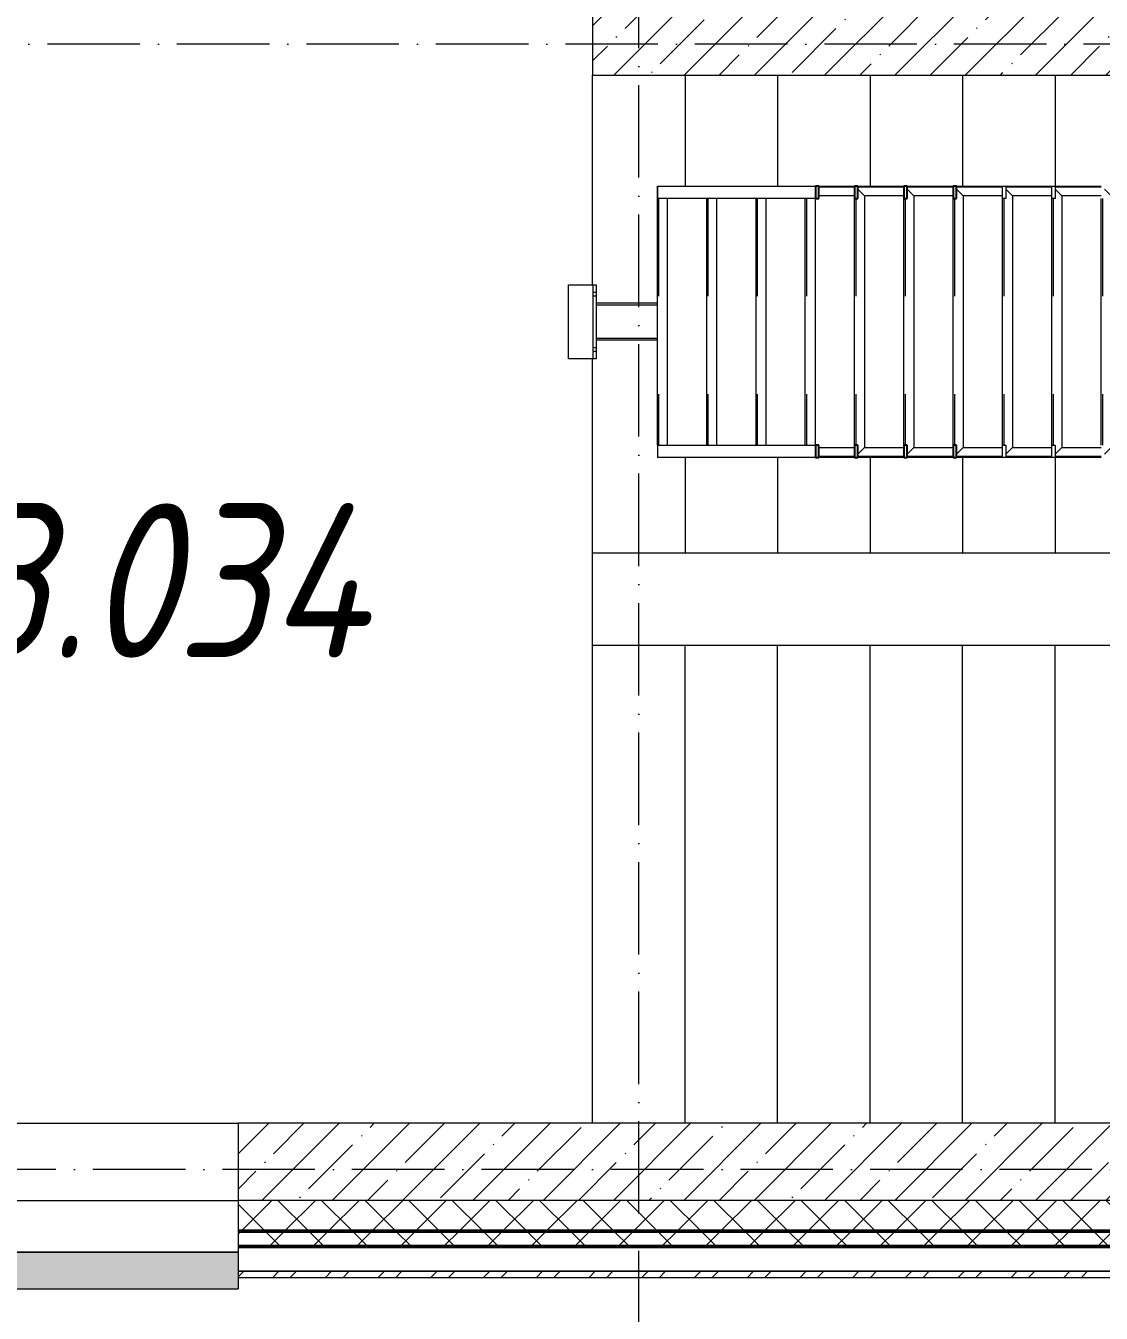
# Model space of a CAD drawing. Header units: millimetres. Extents: x -213536 to 1564669, y -45299 to 942238.
# Drawn here: x 224140 to 227629, y 456731 to 460907 of the extents above; entities that cross this region are included whole.
import ezdxf

# ---------------------------------------------------------------- set-up
doc = ezdxf.new("R2010")
doc.units = ezdxf.units.MM
doc.linetypes.add('50_200_ШТРИХ_1Т_ш5_п1_п1_', pattern=[700, 500, -100, 0, -100])
doc.linetypes.add('Штрих', pattern=[635, 317.5, -317.5])
for name, color, linetype, lineweight in [('A-FLOR-____-OTLN', 7, 'Continuous', 9), ('A-GENM-____-HDLN', 7, 'Штрих', 9), ('A-GENM-____-MCUT', 7, 'Continuous', 25), ('A-GENM-____-OTLN', 7, 'Continuous', 9), ('A-GLAZ-____-OTLN', 7, 'Continuous', 9), ('A-WALL-____-MCUT-1', 7, 'Continuous', 9), ('A-WALL-____-MCUT-2', 7, 'Continuous', 50), ('A-WALL-____-MCUT-3', 7, 'Continuous', 9), ('A-WALL-____-OTLN', 7, 'Continuous', 9), ('A-WALL-____-PATT-1', 7, 'Continuous', 9), ('A-WALL-FNSH-MCUT-1', 7, 'Continuous', 9), ('S-GRID-____-OTLN-1', 7, '50_200_ШТРИХ_1Т_ш5_п1_п1_', 9), ('S-STRS-____-OTLN-1', 7, 'Continuous', 9), ('Марки помещений', 7, 'Continuous', 9)]:
    doc.layers.add(name, color=color, linetype=linetype, lineweight=lineweight)
doc.layers.add('A-GLAZ-____-OTLN-1', color=7, linetype='Continuous', lineweight=9, true_color=0xc0c0c0)
doc.styles.add('ISOCPEUR_I_2', font='isocpeui.ttf', dxfattribs={"width": 0.85, "height": 2.3})
pattern_1 = [(45, (142429.06, 459015.94), (-70.71068, 70.71068), []), (135, (142429.06, 459015.94), (-70.71068, -70.71068), [])]
pattern_2 = [(45, (142429.06, 459015.94), (-114.04925, 114.04925), []), (45, (142543.1, 459015.94), (-114.04925, 114.04925), [201.612, -40.322, 3.353, -36.97])]

# ---------------------------------------------------------------- blocks, each defined once
blk = doc.blocks.new('ОМ_Нижняя опорная пятка - ОМ_Нижняя опорная пятка-19082064-АР1_План отверстий 3 этажа в осях 1-64_А-ГГ')
at = {"layer": 'A-GENM-____-OTLN'}
for p, q in [((-96, 10), (-96, 0)), ((-84, 10), (-84, 0)), ((84, 10), (84, 0)), ((96, 10), (96, 0))]:
    blk.add_line(p, q, dxfattribs=at)
blk = doc.blocks.new('ОМ_Уголок_ГОСТ 8509-93 - ОМ_Уголок_ГОСТ 8509-93-V88-АР1_План отверстий 3 этажа в осях 1-64_А-ГГ')
at = {"layer": 'A-GENM-____-HDLN'}
blk.add_line((40, -4), (840, -4), dxfattribs=at)
at = {"layer": 'A-GENM-____-OTLN'}
for p, q in [((32, -32), (10, -10)), ((32, -32), (848, -32)), ((840, 0), (40, 0)), ((870, -10), (848, -32))]:
    blk.add_line(p, q, dxfattribs=at)
blk = doc.blocks.new('ОМ_Уголок_ГОСТ 8509-93 - ОМ_Уголок_ГОСТ 8509-93-V90-АР1_План отверстий 3 этажа в осях 1-64_А-ГГ')
at = {"layer": 'A-GENM-____-HDLN'}
blk.add_line((10, -4), (160, -4), dxfattribs=at)
at = {"layer": 'A-GENM-____-OTLN'}
for p, q in [((160, 0), (10, 0)), ((32, -32), (10, -10)), ((32, -32), (160, -32))]:
    blk.add_line(p, q, dxfattribs=at)
blk = doc.blocks.new('ОМ_Уголок_ГОСТ 8509-93 - ОМ_Уголок_ГОСТ 8509-93-V91-АР1_План отверстий 3 этажа в осях 1-64_А-ГГ')
at = {"layer": 'A-GENM-____-HDLN'}
blk.add_line((140, -4), (290, -4), dxfattribs=at)
at = {"layer": 'A-GENM-____-OTLN'}
for p, q in [((290, 0), (140, 0)), ((140, -32), (268, -32)), ((290, -10), (268, -32))]:
    blk.add_line(p, q, dxfattribs=at)
blk = doc.blocks.new('ОМ_Уголок_ГОСТ 8509-93 - ОМ_Уголок_ГОСТ 8509-93-V92-АР1_План отверстий 3 этажа в осях 1-64_А-ГГ')
at = {"layer": 'A-GENM-____-HDLN'}
blk.add_line((40, -4), (840, -4), dxfattribs=at)
at = {"layer": 'A-GENM-____-OTLN'}
for p, q in [((840, 0), (40, 0)), ((40, -32), (840, -32))]:
    blk.add_line(p, q, dxfattribs=at)
blk = doc.blocks.new('ОМ_Уголок_ГОСТ 8509-93 - ОМ_Уголок_ГОСТ 8509-93-V93-АР1_План отверстий 3 этажа в осях 1-64_А-ГГ')
at = {"layer": 'A-GENM-____-HDLN'}
blk.add_line((44.3, -4), (160, -4), dxfattribs=at)
at = {"layer": 'A-GENM-____-OTLN'}
for p, q in [((160, 0), (44.3, 0)), ((44.3, -32), (160, -32))]:
    blk.add_line(p, q, dxfattribs=at)
blk = doc.blocks.new('ОМ_Уголок_ГОСТ 8509-93 - ОМ_Уголок_ГОСТ 8509-93-V94-АР1_План отверстий 3 этажа в осях 1-64_А-ГГ')
at = {"layer": 'A-GENM-____-HDLN'}
blk.add_line((140, -4), (255.7, -4), dxfattribs=at)
at = {"layer": 'A-GENM-____-OTLN'}
for p, q in [((255.7, 0), (140, 0)), ((140, -32), (255.7, -32))]:
    blk.add_line(p, q, dxfattribs=at)
blk = doc.blocks.new('ОМ_Уголок_ГОСТ 8509-93 - ОМ_Уголок_ГОСТ 8509-93-V95-АР1_План отверстий 3 этажа в осях 1-64_А-ГГ')
at = {"layer": 'A-GENM-____-HDLN'}
blk.add_line((40, -4), (840, -4), dxfattribs=at)
at = {"layer": 'A-GENM-____-OTLN'}
for p, q in [((840, 0), (0, 0)), ((1.3, -1.3), (0, 0)), ((40, -32), (840, -32))]:
    blk.add_line(p, q, dxfattribs=at)
blk = doc.blocks.new('ОМ_Труба_ГОСТ 8639-82 - ОМ_Труба_ГОСТ 8639-82-26527904-АР1_План отверстий 3 этажа в осях 1-64_А-ГГ')
at = {"layer": 'A-GENM-____-HDLN'}
for p, q in [((18060, 44935), (17861.5, 44935)), ((18060, 44827), (17861.5, 44827))]:
    blk.add_line(p, q, dxfattribs=at)
at = {"layer": 'A-GENM-____-OTLN'}
for p, q in [((18060, 44941), (17861.5, 44941)), ((18060, 44821), (17861.5, 44821))]:
    blk.add_line(p, q, dxfattribs=at)
blk = doc.blocks.new('ОМ_Уголок_ГОСТ 8510-86 - ОМ_Уголок_ГОСТ 8510-86-19082066-АР1_План отверстий 3 этажа в осях 1-64_А-ГГ')
at = {"layer": 'A-GENM-____-OTLN'}
for p, q in [((0, 0), (0, -90)), ((240, 0), (0, 0)), ((0, -10), (240, -10)), ((240, -90), (240, 0)), ((0, -90), (240, -90))]:
    blk.add_line(p, q, dxfattribs=at)
blk = doc.blocks.new('ОМ_Полоса_Трапеция прямоугольная_Прокат_ГОСТ 103-2006 - ОМ_Полоса_Трапеция прямоугольная_Прокат_ГОСТ 103-2006-19082130-АР1_План отверстий 3 этажа в осях 1-64_А-ГГ')
at = {"layer": 'A-GENM-____-OTLN'}
for p, q in [((19500, 45321), (19510, 45321)), ((19500, 45281), (19500, 45321)), ((19510, 45321), (19510, 45281)), ((19510, 45281), (19500, 45281))]:
    blk.add_line(p, q, dxfattribs=at)
blk = doc.blocks.new('ОМ_Полоса_Трапеция прямоугольная_Прокат_ГОСТ 103-2006 - ОМ_Полоса_Трапеция прямоугольная_Прокат_ГОСТ 103-2006-V96-АР1_План отверстий 3 этажа в осях 1-64_А-ГГ')
at = {"layer": 'A-GENM-____-MCUT'}
for p, q in [((19030, 45321), (19020, 45321)), ((19020, 45321), (19020, 45281)), ((19030, 45281), (19030, 45321)), ((19020, 45281), (19030, 45281))]:
    blk.add_line(p, q, dxfattribs=at)
blk = doc.blocks.new('ОМ_Полоса_Трапеция прямоугольная_Прокат_ГОСТ 103-2006 - ОМ_Полоса_Трапеция прямоугольная_Прокат_ГОСТ 103-2006-V97-АР1_План отверстий 3 этажа в осях 1-64_А-ГГ')
at = {"layer": 'A-GENM-____-MCUT'}
for p, q in [((18870, 45321), (18860, 45321)), ((18860, 45321), (18860, 45281)), ((18870, 45281), (18870, 45321)), ((18860, 45281), (18870, 45281))]:
    blk.add_line(p, q, dxfattribs=at)
blk = doc.blocks.new('ОМ_Полоса_Трапеция прямоугольная_Прокат_ГОСТ 103-2006 - ОМ_Полоса_Трапеция прямоугольная_Прокат_ГОСТ 103-2006-V98-АР1_План отверстий 3 этажа в осях 1-64_А-ГГ')
at = {"layer": 'A-GENM-____-MCUT'}
for p, q in [((18710, 45321), (18700, 45321)), ((18700, 45321), (18700, 45281)), ((18710, 45281), (18710, 45321)), ((18700, 45281), (18710, 45281))]:
    blk.add_line(p, q, dxfattribs=at)
blk = doc.blocks.new('ОМ_Полоса_Прокат_ГОСТ 103-2006 - ОМ_Полоса_Прокат_ГОСТ 103-2006-20723456-АР1_План отверстий 3 этажа в осях 1-64_А-ГГ')
at = {"layer": 'A-GENM-____-MCUT'}
for p, q in [((18584.3, 45321), (18572.8, 45321)), ((18572.8, 45321), (18572.8, 45281)), ((18584.3, 45281), (18584.3, 45321)), ((18572.8, 45281), (18584.3, 45281))]:
    blk.add_line(p, q, dxfattribs=at)
at = {"layer": 'A-GENM-____-OTLN'}
for p, q in [((18061.3, 45281), (18061.3, 45321)), ((18061.3, 45321), (18572.8, 45321)), ((18572.8, 45281), (18061.3, 45281))]:
    blk.add_line(p, q, dxfattribs=at)
blk = doc.blocks.new('ОМ_Полоса_Трапеция прямоугольная_Прокат_ГОСТ 103-2006 - ОМ_Полоса_Трапеция прямоугольная_Прокат_ГОСТ 103-2006-19082170-АР1_План отверстий 3 этажа в осях 1-64_А-ГГ')
at = {"layer": 'A-GENM-____-OTLN'}
for p, q in [((19500, 44481), (19510, 44481)), ((19500, 44441), (19500, 44481)), ((19510, 44481), (19510, 44441)), ((19510, 44441), (19500, 44441))]:
    blk.add_line(p, q, dxfattribs=at)
blk = doc.blocks.new('ОМ_Полоса_Трапеция прямоугольная_Прокат_ГОСТ 103-2006 - ОМ_Полоса_Трапеция прямоугольная_Прокат_ГОСТ 103-2006-V99-АР1_План отверстий 3 этажа в осях 1-64_А-ГГ')
at = {"layer": 'A-GENM-____-MCUT'}
for p, q in [((19030, 44481), (19020, 44481)), ((19020, 44481), (19020, 44441)), ((19030, 44441), (19030, 44481)), ((19020, 44441), (19030, 44441))]:
    blk.add_line(p, q, dxfattribs=at)
blk = doc.blocks.new('ОМ_Полоса_Трапеция прямоугольная_Прокат_ГОСТ 103-2006 - ОМ_Полоса_Трапеция прямоугольная_Прокат_ГОСТ 103-2006-V100-АР1_План отверстий 3 этажа в осях 1-64_А-ГГ')
at = {"layer": 'A-GENM-____-MCUT'}
for p, q in [((18870, 44481), (18860, 44481)), ((18860, 44481), (18860, 44441)), ((18870, 44441), (18870, 44481)), ((18860, 44441), (18870, 44441))]:
    blk.add_line(p, q, dxfattribs=at)
blk = doc.blocks.new('ОМ_Полоса_Трапеция прямоугольная_Прокат_ГОСТ 103-2006 - ОМ_Полоса_Трапеция прямоугольная_Прокат_ГОСТ 103-2006-V101-АР1_План отверстий 3 этажа в осях 1-64_А-ГГ')
at = {"layer": 'A-GENM-____-MCUT'}
for p, q in [((18710, 44481), (18700, 44481)), ((18700, 44481), (18700, 44441)), ((18710, 44441), (18710, 44481)), ((18700, 44441), (18710, 44441))]:
    blk.add_line(p, q, dxfattribs=at)
blk = doc.blocks.new('ОМ_Полоса_Прокат_ГОСТ 103-2006 - ОМ_Полоса_Прокат_ГОСТ 103-2006-19082171-АР1_План отверстий 3 этажа в осях 1-64_А-ГГ')
at = {"layer": 'A-GENM-____-OTLN'}
for p, q in [((18060, 44481), (18060, 44441)), ((18061.3, 44481), (18060, 44481)), ((18060, 44441), (18061.3, 44441))]:
    blk.add_line(p, q, dxfattribs=at)
blk = doc.blocks.new('ОМ_Полоса_Прокат_ГОСТ 103-2006 - ОМ_Полоса_Прокат_ГОСТ 103-2006-20723498-АР1_План отверстий 3 этажа в осях 1-64_А-ГГ')
at = {"layer": 'A-GENM-____-MCUT'}
for p, q in [((18584.3, 44481), (18572.8, 44481)), ((18572.8, 44481), (18572.8, 44441)), ((18584.3, 44441), (18584.3, 44481)), ((18572.8, 44441), (18584.3, 44441))]:
    blk.add_line(p, q, dxfattribs=at)
at = {"layer": 'A-GENM-____-OTLN'}
for p, q in [((18061.3, 44441), (18061.3, 44481)), ((18061.3, 44481), (18572.8, 44481)), ((18572.8, 44441), (18061.3, 44441))]:
    blk.add_line(p, q, dxfattribs=at)
blk = doc.blocks.new('Отлив_СКБ - Отлив витража_120_НВФ-31885283-АР1_План отверстий 3 этажа в осях 1-64_А-ГГ')
at = {"layer": 'A-GLAZ-____-OTLN-1'}
for points in [[(656.2, -2), (1000, -2), (1000, 0), (0, 0), (0, -2)], [(656.2, -120), (1000, -120), (1000, -2), (0, -2), (0, -120)]]:
    blk.add_hatch(color=256, dxfattribs=at).paths.add_polyline_path(points, flags=0)
at = {"layer": 'A-GLAZ-____-OTLN'}
for p, q in [((0, 0), (1000, 0)), ((1000, -2), (0, -2)), ((0, -120), (0, -83)), ((1000, -83), (1000, -120)), ((0, -120), (1000, -120))]:
    blk.add_line(p, q, dxfattribs=at)

msp = doc.modelspace()

# ---------------------------------------------------------------- hatches: boundary and pattern name
at = {"layer": 'A-WALL-____-PATT-1'}
h = msp.add_hatch(dxfattribs=at)
h.set_pattern_fill('FP_38', color=256, style=0, pattern_type=2)
h.set_pattern_definition(pattern_2)
h.paths.add_polyline_path([(226229.1, 460747), (226229.1, 464847), (225979.1, 464847), (225979.1, 460747)], flags=0)
h = msp.add_hatch(dxfattribs=at)
h.set_pattern_fill('FP_38', color=256, style=0, pattern_type=2)
h.set_pattern_definition(pattern_2)
h.paths.add_polyline_path([(231429.1, 460747), (231429.1, 460997), (226229.1, 460997), (226229.1, 460747), (230788.6, 460747)], flags=0)
h = msp.add_hatch(dxfattribs=at)
h.set_pattern_fill('FP_38', color=256, style=0, pattern_type=2)
h.set_pattern_definition(pattern_2)
h.paths.add_polyline_path([(231429.1, 457097), (231429.1, 457347), (224829.1, 457347), (224829.1, 457097), (230788.6, 457097)], flags=0)
h = msp.add_hatch(dxfattribs=at)
h.set_pattern_fill('FP_1', color=256, style=0, pattern_type=2)
h.set_pattern_definition(pattern_1)
h.paths.add_polyline_path([(243179.1, 456997), (243679.1, 456997), (243679.1, 457097), (234654.1, 457097), (234654.1, 457091), (234579.1, 457091), (234579.1, 456997), (243160.8, 456997)], flags=0)
h.paths.add_polyline_path([(231672.3, 456997), (232779.1, 456997), (232779.1, 457091), (232704.1, 457091), (232704.1, 457097), (224829.1, 457097), (224829.1, 456997), (231429.1, 456997)], flags=0)
h.paths.add_polyline_path([(223829.1, 456997), (223829.1, 457097), (222704.1, 457097), (222704.1, 457091), (222629.1, 457091), (222629.1, 456997), (223718.7, 456997)], flags=0)
h.paths.add_polyline_path([(220829.1, 456997), (220829.1, 457091), (220754.1, 457091), (220754.1, 457097), (219704.1, 457097), (219704.1, 457091), (219629.1, 457091), (219629.1, 456997), (220183.8, 456997)], flags=0)
h.paths.add_polyline_path([(217829.1, 456997), (217829.1, 457097), (216704.1, 457097), (216704.1, 457091), (216629.1, 457091), (216629.1, 456997), (216704.1, 456997)], flags=0)
h.paths.add_polyline_path([(213429.1, 456997), (214829.1, 456997), (214829.1, 457097), (213504.1, 457097), (213504.1, 457091), (213429.1, 457091)], flags=0)
h.paths.add_polyline_path([(211346.5, 456997), (211629.1, 456997), (211629.1, 457091), (211554.1, 457091), (211554.1, 457097), (210504.1, 457097), (210504.1, 457091), (210429.1, 457091), (210429.1, 456997), (210462.8, 456997)], flags=0)
h.paths.add_polyline_path([(208629.1, 456997), (208629.1, 457097), (207504.1, 457097), (207504.1, 457091), (207429.1, 457091), (207429.1, 456997), (207504.1, 456997)], flags=0)
h.paths.add_polyline_path([(205279.1, 456997), (205629.1, 456997), (205629.1, 457091), (205554.1, 457091), (205554.1, 457097), (204504.1, 457097), (204504.1, 457091), (204429.1, 457091), (204429.1, 456997), (205160.4, 456997)], flags=0)
h.paths.add_polyline_path([(202629.1, 456997), (202629.1, 457091), (202554.1, 457091), (202554.1, 457097), (201504.1, 457097), (201504.1, 457091), (201429.1, 457091), (201429.1, 456997), (202509.2, 456997)], flags=0)
h.paths.add_polyline_path([(199629.1, 456997), (199629.1, 457091), (199554.1, 457091), (199554.1, 457097), (198504.1, 457097), (198504.1, 457091), (198429.1, 457091), (198429.1, 456997), (198974.2, 456997)], flags=0)
h.paths.add_polyline_path([(195439.3, 456997), (196629.1, 456997), (196629.1, 457091), (196554.1, 457091), (196554.1, 457097), (195504.1, 457097), (195504.1, 457091), (195429.1, 457091), (195429.1, 456997), (195435.1, 456997)], flags=0)
h.paths.add_polyline_path([(192429.1, 456997), (193629.1, 456997), (193629.1, 457091), (193554.1, 457091), (193554.1, 457097), (192504.1, 457097), (192504.1, 457091), (192429.1, 457091)], flags=0)
h.paths.add_polyline_path([(187485.7, 456997), (187629.1, 456997), (187629.1, 457091), (187554.1, 457091), (187554.1, 457097), (186504.1, 457097), (186504.1, 457091), (186429.1, 457091), (186429.1, 456997), (187279.1, 456997)], flags=0)
h.paths.add_polyline_path([(184629.1, 456997), (184629.1, 457091), (184554.1, 457091), (184554.1, 457097), (183504.1, 457097), (183504.1, 457091), (183429.1, 457091), (183429.1, 456997), (184623.1, 456997)], flags=0)
h.paths.add_polyline_path([(181299.6, 456997), (181629.1, 456997), (181629.1, 457091), (181554.1, 457091.6), (181554.1, 457097), (180229.1, 457097), (180229.1, 456997)], flags=0)
h.paths.add_polyline_path([(177764.7, 456997), (178429.1, 456997), (178429.1, 457091), (178354.1, 457091), (178354.1, 457097), (177229.1, 457097), (177229.1, 456997)], flags=0)
h.paths.add_polyline_path([(175429.1, 456997), (175429.1, 457091), (175354.1, 457091), (175354.1, 457097), (174304.1, 457097), (174304.1, 457091), (174229.1, 457091), (174229.7, 456997), (175423.1, 456997)], flags=0)
h.paths.add_polyline_path([(172429.1, 456997), (172429.1, 457091), (172354.1, 457091), (172354.1, 457097), (171229.1, 457097), (171229.1, 456997), (171578.5, 456997)], flags=0)
h.paths.add_polyline_path([(169429.1, 456997), (169429.1, 457091), (169354.1, 457091), (169354.1, 457097), (168229.1, 457097), (168229.1, 456997), (168927.3, 456997)], flags=0)
h.paths.add_polyline_path([(166429.1, 456997), (166429.1, 457091), (166354.1, 457091), (166354.1, 457097), (165304.1, 457097), (165304.1, 457091), (165229.1, 457091), (165229.1, 456997), (165392.4, 456997)], flags=0)
h.paths.add_polyline_path([(156555.1, 456997), (157429.1, 456997), (157429.1, 457091), (157354.1, 457091), (157354.1, 457097), (156304.1, 457097), (156304.1, 457091), (156229.1, 457091), (156229.1, 456997)], flags=0)
h.paths.add_polyline_path([(154787.6, 456997), (155229.1, 456997), (155229.1, 457091), (155154.1, 457091), (155154.1, 457097), (149904.1, 457097), (149904.1, 457091), (149829.1, 457091), (149829.1, 456997), (153329.1, 456997)], flags=0)
h.paths.add_polyline_path([(147717.8, 456997), (148829.1, 456997), (148829.1, 457091), (148754.1, 457091), (148754.1, 457097), (139979.1, 457097), (139979.1, 456997), (145950.3, 456997)], flags=0)
h = msp.add_hatch(dxfattribs=at)
h.set_pattern_fill('FP_1', color=256, style=0, pattern_type=2)
h.set_pattern_definition(pattern_1)
h.paths.add_polyline_path([(243679.1, 456947), (243779.1, 456947), (243779.1, 456997), (234579.1, 456997), (234579.1, 456947), (243160.8, 456947)], flags=0)
h.paths.add_polyline_path([(231672.3, 456947), (232779.1, 456947), (232779.1, 456997), (224829.1, 456997), (224829.1, 456947), (230788.6, 456947)], flags=0)
h.paths.add_polyline_path([(223718.7, 456947), (223829.1, 456947), (223829.1, 456997), (222629.1, 456997), (222629.1, 456947), (222835, 456947)], flags=0)
h.paths.add_polyline_path([(219629.1, 456947), (220829.1, 456947), (220829.1, 456997), (219629.1, 456997)], flags=0)
h.paths.add_polyline_path([(216648.9, 456947), (217829.1, 456947), (217829.1, 456997), (216629.1, 456997), (216629.1, 456947)], flags=0)
h.paths.add_polyline_path([(214829.1, 456947), (214829.1, 456997), (213429.1, 456997), (213429.1, 456947), (213997.7, 456947)], flags=0)
h.paths.add_polyline_path([(211629.1, 456947), (211629.1, 456997), (210429.1, 456997), (210429.1, 456947), (211346.5, 456947)], flags=0)
h.paths.add_polyline_path([(208629.1, 456947), (208629.1, 456997), (207429.1, 456997), (207429.1, 456947)], flags=0)
h.paths.add_polyline_path([(205629.1, 456947), (205629.1, 456997), (204429.1, 456997), (204429.1, 456947), (205160.4, 456947)], flags=0)
h.paths.add_polyline_path([(201429.1, 456947), (202629.1, 456947), (202629.1, 456997), (201429.1, 456997)], flags=0)
h.paths.add_polyline_path([(198429.1, 456947), (199629.1, 456947), (199629.1, 456997), (198429.1, 456997)], flags=0)
h.paths.add_polyline_path([(195439.3, 456947), (196629.1, 456947), (196629.1, 456997), (195429.1, 456997), (195429.1, 456947)], flags=0)
h.paths.add_polyline_path([(193629.1, 456947), (193629.1, 456997), (192429.1, 456997), (192429.1, 456947), (192788.1, 456947)], flags=0)
h.paths.add_polyline_path([(187485.7, 456947), (187629.1, 456947), (187629.1, 456997), (186429.1, 456997), (186429.1, 456947), (186602, 456947)], flags=0)
h.paths.add_polyline_path([(184629.1, 456947), (184629.1, 456997), (183429.1, 456997), (183429.1, 456947), (183950.8, 456947)], flags=0)
h.paths.add_polyline_path([(181299.6, 456947), (181629.1, 456947), (181629.1, 456997), (180229.1, 456997), (180229.1, 456947)], flags=0)
h.paths.add_polyline_path([(178429.1, 456947), (178429.1, 456997), (177229.1, 456997), (177229.1, 456947), (177764.7, 456947)], flags=0)
h.paths.add_polyline_path([(175429.1, 456947), (175429.1, 456997), (174229.1, 456997), (174229.7, 456947)], flags=0)
h.paths.add_polyline_path([(172429.1, 456947), (172429.1, 456997), (171229.1, 456997), (171229.1, 456947), (171578.5, 456947)], flags=0)
h.paths.add_polyline_path([(169429.1, 456947), (169429.1, 456997), (168229.1, 456997), (168229.1, 456947), (168927.3, 456947)], flags=0)
h.paths.add_polyline_path([(165392.4, 456947), (166429.1, 456947), (166429.1, 456997), (165229.1, 456997), (165229.1, 456947)], flags=0)
h.paths.add_polyline_path([(156229.1, 456947), (157429.1, 456947), (157429.1, 456997), (156229.1, 456997)], flags=0)
h.paths.add_polyline_path([(155229.1, 456947), (155229.1, 456997), (149829.1, 456997), (149829.1, 456947), (154787.6, 456947)], flags=0)
h.paths.add_polyline_path([(148601.5, 456947), (148829.1, 456947), (148829.1, 456997), (139879.1, 456997), (139879.1, 456947), (147717.8, 456947)], flags=0)
h = msp.add_hatch(dxfattribs=at)
h.set_pattern_fill('FP_3', color=256, style=0, pattern_type=2)
h.set_pattern_definition([(45, (142429.06, 459015.94), (-85.53659, 85.53659), []), (45, (142486.08, 459015.94), (-85.53659, 85.53659), [])])
h.paths.add_polyline_path([(243909.1, 456847), (243909.1, 456867), (234579.1, 456867), (234579.1, 456847), (243160.8, 456847)], flags=0)
h.paths.add_polyline_path([(231672.3, 456847), (232779.1, 456847), (232779.1, 456867), (224829.1, 456867), (224829.1, 456847), (230788.6, 456847)], flags=0)
h.paths.add_polyline_path([(222835, 456847), (223829.1, 456847), (223829.1, 456867), (222629.1, 456867), (222629.1, 456847)], flags=0)
h.paths.add_polyline_path([(220829.1, 456847), (220829.1, 456867), (219630.1, 456867), (219630.1, 456847), (220183.8, 456847)], flags=0)
h.paths.add_polyline_path([(216648.9, 456847), (217829.1, 456847), (217829.1, 456867), (216629.1, 456867), (216629.1, 456847)], flags=0)
h.paths.add_polyline_path([(214314.1, 456847), (214829.1, 456847), (214829.1, 456867), (214314.1, 456867)], flags=0)

# ---------------------------------------------------------------- linework, layer by layer
at = {"layer": 'A-FLOR-____-OTLN'}
for p, q in [((225979.1, 460067), (225979.1, 460747)), ((225979.1, 457347), (225979.1, 459827))]:
    msp.add_line(p, q, dxfattribs=at)
at = {"layer": 'A-WALL-____-MCUT-1'}
for p, q in [((225979.1, 464847), (225979.1, 460747)), ((225979.1, 460747), (231429.1, 460747)), ((231429.1, 457347), (224829.1, 457347)), ((224829.1, 457347), (224829.1, 457097)), ((231429.1, 457097), (224829.1, 457097))]:
    msp.add_line(p, q, dxfattribs=at)
at = {"layer": 'A-WALL-____-MCUT-2'}
for p, q in [((224829.1, 456997), (232779.1, 456997)), ((224829.1, 456947), (232779.1, 456947))]:
    msp.add_line(p, q, dxfattribs=at)
at = {"layer": 'A-WALL-____-MCUT-3'}
for p, q in [((224829.1, 457097), (224829.1, 456867)), ((224829.1, 456867), (232779.1, 456867))]:
    msp.add_line(p, q, dxfattribs=at)
at = {"layer": 'A-WALL-____-OTLN'}
for p, q in [((223829.1, 457347), (224829.1, 457347)), ((223829.1, 457097), (224829.1, 457097))]:
    msp.add_line(p, q, dxfattribs=at)
at = {"layer": 'A-WALL-FNSH-MCUT-1'}
for p, q in [((232779.1, 456867), (224829.1, 456867)), ((224829.1, 456867), (224829.1, 456847)), ((224829.1, 456847), (232779.1, 456847))]:
    msp.add_line(p, q, dxfattribs=at)
at = {"layer": 'S-GRID-____-OTLN-1', "color": 251, "ltscale": 0.6, "true_color": 0x636466}
for p, q in [((226129.1, 454533.3), (226129.1, 465551)), ((246355.5, 460847), (137760.3, 460847)), ((246503.5, 457197), (137760.3, 457197))]:
    msp.add_line(p, q, dxfattribs=at)
at = {"layer": 'S-STRS-____-OTLN-1'}
for p, q in [((226279.1, 460747), (226279.1, 460387)), ((226279.1, 460747), (226279.1, 460387)), ((226579.1, 460747), (226579.1, 460387)), ((226579.1, 460747), (226579.1, 460387)), ((226879.1, 460747), (226879.1, 460387)), ((226879.1, 460747), (226879.1, 460387)), ((227179.1, 460747), (227179.1, 460387)), ((227179.1, 460747), (227179.1, 460387)), ((227479.1, 460747), (227479.1, 460387)), ((227479.1, 460747), (227479.1, 460387)), ((226279.1, 459507), (226279.1, 459197)), ((226279.1, 459507), (226279.1, 459197)), ((226579.1, 459507), (226579.1, 459197)), ((226579.1, 459507), (226579.1, 459197)), ((226879.1, 459507), (226879.1, 459197)), ((226879.1, 459507), (226879.1, 459197)), ((227179.1, 459507), (227179.1, 459197)), ((227179.1, 459507), (227179.1, 459197)), ((227479.1, 459507), (227479.1, 459197)), ((227479.1, 459507), (227479.1, 459197)), ((225979.1, 459197), (226279.1, 459197)), ((226279.1, 459197), (226579.1, 459197)), ((226579.1, 459197), (226879.1, 459197)), ((226879.1, 459197), (227179.1, 459197)), ((227179.1, 459197), (227479.1, 459197)), ((227479.1, 459197), (227779.1, 459197)), ((225979.1, 457347), (225979.1, 458897)), ((226279.1, 458897), (225979.1, 458897)), ((226579.1, 458897), (226279.1, 458897)), ((226279.1, 457347), (226279.1, 458897)), ((226279.1, 457347), (226279.1, 458897)), ((226879.1, 458897), (226579.1, 458897)), ((226579.1, 457347), (226579.1, 458897)), ((226579.1, 457347), (226579.1, 458897)), ((227179.1, 458897), (226879.1, 458897)), ((226879.1, 457347), (226879.1, 458897)), ((226879.1, 457347), (226879.1, 458897)), ((227479.1, 458897), (227179.1, 458897)), ((227179.1, 457347), (227179.1, 458897)), ((227179.1, 457347), (227179.1, 458897)), ((227779.1, 458897), (227479.1, 458897)), ((227479.1, 457347), (227479.1, 458897)), ((227479.1, 457347), (227479.1, 458897))]:
    msp.add_line(p, q, dxfattribs=at)

# ---------------------------------------------------------------- block references
at = {"layer": 'A-GENM-____-OTLN', "extrusion": (0, 0, -1)}
for name, p, rotation in [('ОМ_Уголок_ГОСТ 8509-93 - ОМ_Уголок_ГОСТ 8509-93-V95-АР1_План отверстий 3 этажа в осях 1-64_А-ГГ', (-226189.1, 460387), 269.9999999999989), ('ОМ_Уголок_ГОСТ 8509-93 - ОМ_Уголок_ГОСТ 8509-93-V92-АР1_План отверстий 3 этажа в осях 1-64_А-ГГ', (-226349.1, 460387), 269.9999999999989), ('ОМ_Уголок_ГОСТ 8509-93 - ОМ_Уголок_ГОСТ 8509-93-V92-АР1_План отверстий 3 этажа в осях 1-64_А-ГГ', (-226509.1, 460387), 269.9999999999989), ('ОМ_Уголок_ГОСТ 8509-93 - ОМ_Уголок_ГОСТ 8509-93-V92-АР1_План отверстий 3 этажа в осях 1-64_А-ГГ', (-226669.1, 460387), 269.9999999999989), ('ОМ_Уголок_ГОСТ 8509-93 - ОМ_Уголок_ГОСТ 8509-93-V88-АР1_План отверстий 3 этажа в осях 1-64_А-ГГ', (-226829.1, 460387), 269.9999999999989), ('ОМ_Уголок_ГОСТ 8509-93 - ОМ_Уголок_ГОСТ 8509-93-V88-АР1_План отверстий 3 этажа в осях 1-64_А-ГГ', (-226989.1, 460387), 269.9999999999989), ('ОМ_Уголок_ГОСТ 8509-93 - ОМ_Уголок_ГОСТ 8509-93-V88-АР1_План отверстий 3 этажа в осях 1-64_А-ГГ', (-227149.1, 460387), 269.9999999999989), ('ОМ_Уголок_ГОСТ 8509-93 - ОМ_Уголок_ГОСТ 8509-93-V88-АР1_План отверстий 3 этажа в осях 1-64_А-ГГ', (-227309.1, 460387), 269.9999999999989), ('ОМ_Уголок_ГОСТ 8509-93 - ОМ_Уголок_ГОСТ 8509-93-V88-АР1_План отверстий 3 этажа в осях 1-64_А-ГГ', (-227469.1, 460387), 269.9999999999989), ('ОМ_Уголок_ГОСТ 8509-93 - ОМ_Уголок_ГОСТ 8509-93-V88-АР1_План отверстий 3 этажа в осях 1-64_А-ГГ', (-227629.1, 460387), 269.9999999999989), ('ОМ_Уголок_ГОСТ 8510-86 - ОМ_Уголок_ГОСТ 8510-86-19082066-АР1_План отверстий 3 этажа в осях 1-64_А-ГГ', (-225990.5, 459827), 89.99999999999918), ('ОМ_Уголок_ГОСТ 8509-93 - ОМ_Уголок_ГОСТ 8509-93-V93-АР1_План отверстий 3 этажа в осях 1-64_А-ГГ', (-226669.1, 459507), 180), ('ОМ_Уголок_ГОСТ 8509-93 - ОМ_Уголок_ГОСТ 8509-93-V90-АР1_План отверстий 3 этажа в осях 1-64_А-ГГ', (-226829.1, 459507), 180), ('ОМ_Уголок_ГОСТ 8509-93 - ОМ_Уголок_ГОСТ 8509-93-V90-АР1_План отверстий 3 этажа в осях 1-64_А-ГГ', (-226989.1, 459507), 180), ('ОМ_Уголок_ГОСТ 8509-93 - ОМ_Уголок_ГОСТ 8509-93-V90-АР1_План отверстий 3 этажа в осях 1-64_А-ГГ', (-227149.1, 459507), 180), ('ОМ_Уголок_ГОСТ 8509-93 - ОМ_Уголок_ГОСТ 8509-93-V90-АР1_План отверстий 3 этажа в осях 1-64_А-ГГ', (-227309.1, 459507), 180), ('ОМ_Уголок_ГОСТ 8509-93 - ОМ_Уголок_ГОСТ 8509-93-V90-АР1_План отверстий 3 этажа в осях 1-64_А-ГГ', (-227469.1, 459507), 180)]:
    msp.add_blockref(name, p, dxfattribs=dict(at, rotation=rotation))
at = {"layer": 'A-GENM-____-OTLN'}
for name, p in [('ОМ_Полоса_Прокат_ГОСТ 103-2006 - ОМ_Полоса_Прокат_ГОСТ 103-2006-20723456-АР1_План отверстий 3 этажа в осях 1-64_А-ГГ', (208129.1, 415065.9)), ('ОМ_Полоса_Трапеция прямоугольная_Прокат_ГОСТ 103-2006 - ОМ_Полоса_Трапеция прямоугольная_Прокат_ГОСТ 103-2006-V98-АР1_План отверстий 3 этажа в осях 1-64_А-ГГ', (208129.1, 415065.9)), ('ОМ_Полоса_Трапеция прямоугольная_Прокат_ГОСТ 103-2006 - ОМ_Полоса_Трапеция прямоугольная_Прокат_ГОСТ 103-2006-V97-АР1_План отверстий 3 этажа в осях 1-64_А-ГГ', (208129.1, 415065.9)), ('ОМ_Полоса_Трапеция прямоугольная_Прокат_ГОСТ 103-2006 - ОМ_Полоса_Трапеция прямоугольная_Прокат_ГОСТ 103-2006-V96-АР1_План отверстий 3 этажа в осях 1-64_А-ГГ', (208129.1, 415065.9)), ('ОМ_Полоса_Трапеция прямоугольная_Прокат_ГОСТ 103-2006 - ОМ_Полоса_Трапеция прямоугольная_Прокат_ГОСТ 103-2006-19082130-АР1_План отверстий 3 этажа в осях 1-64_А-ГГ', (207809.1, 415065.9)), ('ОМ_Полоса_Трапеция прямоугольная_Прокат_ГОСТ 103-2006 - ОМ_Полоса_Трапеция прямоугольная_Прокат_ГОСТ 103-2006-19082130-АР1_План отверстий 3 этажа в осях 1-64_А-ГГ', (207969.1, 415065.9)), ('ОМ_Труба_ГОСТ 8639-82 - ОМ_Труба_ГОСТ 8639-82-26527904-АР1_План отверстий 3 этажа в осях 1-64_А-ГГ', (208129.1, 415065.9)), ('ОМ_Полоса_Прокат_ГОСТ 103-2006 - ОМ_Полоса_Прокат_ГОСТ 103-2006-19082171-АР1_План отверстий 3 этажа в осях 1-64_А-ГГ', (208129.1, 415065.9)), ('ОМ_Полоса_Прокат_ГОСТ 103-2006 - ОМ_Полоса_Прокат_ГОСТ 103-2006-20723498-АР1_План отверстий 3 этажа в осях 1-64_А-ГГ', (208129.1, 415065.9)), ('ОМ_Полоса_Трапеция прямоугольная_Прокат_ГОСТ 103-2006 - ОМ_Полоса_Трапеция прямоугольная_Прокат_ГОСТ 103-2006-V101-АР1_План отверстий 3 этажа в осях 1-64_А-ГГ', (208129.1, 415065.9)), ('ОМ_Полоса_Трапеция прямоугольная_Прокат_ГОСТ 103-2006 - ОМ_Полоса_Трапеция прямоугольная_Прокат_ГОСТ 103-2006-V100-АР1_План отверстий 3 этажа в осях 1-64_А-ГГ', (208129.1, 415065.9)), ('ОМ_Полоса_Трапеция прямоугольная_Прокат_ГОСТ 103-2006 - ОМ_Полоса_Трапеция прямоугольная_Прокат_ГОСТ 103-2006-V99-АР1_План отверстий 3 этажа в осях 1-64_А-ГГ', (208129.1, 415065.9)), ('ОМ_Полоса_Трапеция прямоугольная_Прокат_ГОСТ 103-2006 - ОМ_Полоса_Трапеция прямоугольная_Прокат_ГОСТ 103-2006-19082170-АР1_План отверстий 3 этажа в осях 1-64_А-ГГ', (207809.1, 415065.9)), ('ОМ_Полоса_Трапеция прямоугольная_Прокат_ГОСТ 103-2006 - ОМ_Полоса_Трапеция прямоугольная_Прокат_ГОСТ 103-2006-19082170-АР1_План отверстий 3 этажа в осях 1-64_А-ГГ', (207969.1, 415065.9))]:
    msp.add_blockref(name, p, dxfattribs=at)
at = {"layer": 'A-GENM-____-OTLN', "extrusion": (0, 0, -1)}
for name, p in [('ОМ_Уголок_ГОСТ 8509-93 - ОМ_Уголок_ГОСТ 8509-93-V94-АР1_План отверстий 3 этажа в осях 1-64_А-ГГ', (-226969.1, 460387)), ('ОМ_Уголок_ГОСТ 8509-93 - ОМ_Уголок_ГОСТ 8509-93-V91-АР1_План отверстий 3 этажа в осях 1-64_А-ГГ', (-227129.1, 460387)), ('ОМ_Уголок_ГОСТ 8509-93 - ОМ_Уголок_ГОСТ 8509-93-V91-АР1_План отверстий 3 этажа в осях 1-64_А-ГГ', (-227289.1, 460387)), ('ОМ_Уголок_ГОСТ 8509-93 - ОМ_Уголок_ГОСТ 8509-93-V91-АР1_План отверстий 3 этажа в осях 1-64_А-ГГ', (-227449.1, 460387)), ('ОМ_Уголок_ГОСТ 8509-93 - ОМ_Уголок_ГОСТ 8509-93-V91-АР1_План отверстий 3 этажа в осях 1-64_А-ГГ', (-227609.1, 460387)), ('ОМ_Уголок_ГОСТ 8509-93 - ОМ_Уголок_ГОСТ 8509-93-V91-АР1_План отверстий 3 этажа в осях 1-64_А-ГГ', (-227769.1, 460387))]:
    msp.add_blockref(name, p, dxfattribs=at)
at = {"layer": 'A-GENM-____-OTLN', "rotation": 90.00000000000084}
msp.add_blockref('ОМ_Нижняя опорная пятка - ОМ_Нижняя опорная пятка-19082064-АР1_План отверстий 3 этажа в осях 1-64_А-ГГ', (225990.5, 459947), dxfattribs=at)
at = {"layer": 'A-GLAZ-____-OTLN'}
msp.add_blockref('Отлив_СКБ - Отлив витража_120_НВФ-31885283-АР1_План отверстий 3 этажа в осях 1-64_А-ГГ', (223829.1, 456930), dxfattribs=at)

# ---------------------------------------------------------------- texts
at = {"layer": 'Марки помещений', "insert": (223912.6, 459357.5), "char_height": 500, "width": 817.721, "attachment_point": 1, "style": 'ISOCPEUR_I_2'}
msp.add_mtext('3.034', dxfattribs=at)

doc.saveas('drawing.dxf')
